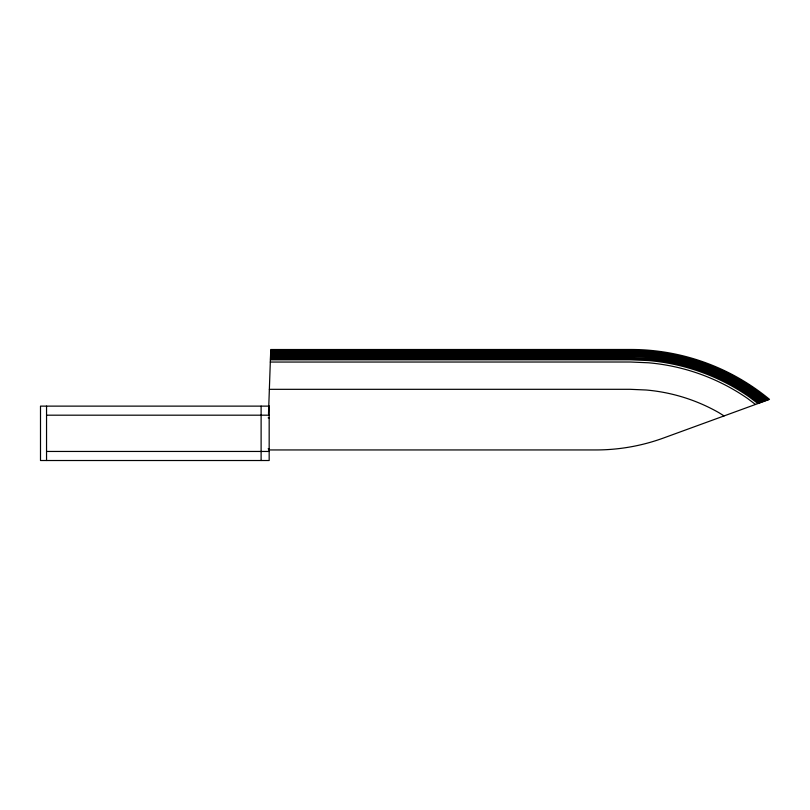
<?xml version="1.0" encoding="UTF-8"?>
<svg xmlns="http://www.w3.org/2000/svg" width="810" height="810" viewBox="0 0 810 810"><rect width="100%" height="100%" fill="white"/><g stroke="black" fill="none" stroke-linecap="round" stroke-linejoin="round"><path stroke-width="1.21" d="M268.505 413.758L270.753 349.525L630.818 349.485A217.758 217.758 0 0 1 769.5 399.35L663.552 437.997A197.235 197.235 0 0 1 595.968 449.945L268.798 449.945M270.712 350.447L630.798 350.406A216.847 216.847 0 0 1 753.988 388.78L768.467 399.735M270.682 351.398L630.777 351.358A215.916 215.916 0 0 1 753.452 389.569L767.404 400.12M270.651 352.38L630.757 352.34A214.954 214.954 0 0 1 752.895 390.369L766.3 400.525M270.611 353.393L630.737 353.342A213.961 213.961 0 0 1 752.318 391.2L765.177 400.93M270.58 354.426L630.706 354.375A212.959 212.959 0 0 1 751.731 392.05L764.022 401.355M270.54 355.468L630.686 355.428A211.926 211.926 0 0 1 751.133 392.911L762.848 401.78M270.5 356.542L630.666 356.501A210.873 210.873 0 0 1 750.526 393.792M270.469 357.625L630.646 357.585L648.891 358.374A209.648 209.648 0 0 1 749.908 394.703L760.438 402.661M270.429 358.719L630.615 358.678L648.79 359.468A208.545 208.545 0 0 1 749.28 395.604L759.213 403.107M270.388 359.822L630.595 359.782L648.699 360.572A207.441 207.441 0 0 1 748.653 396.515L757.968 403.562M270.307 362.05L630.544 362.009L648.506 362.789A205.214 205.214 0 0 1 747.387 398.348L755.487 404.463M269.355 389.326L629.957 389.306L646.147 390.005A177.896 177.896 0 0 1 718.875 412.665L724.069 415.925M46.545 415.186L269.173 415.186M268.161 417.869L269.173 417.869M268.161 448.77L269.173 448.77M46.545 451.453L269.173 451.453M750.526 393.812L761.653 402.216M261.114 406.124L261.114 460.515M46.545 406.124L46.545 460.515M269.173 406.124L40.5 406.124L40.5 460.515L269.173 460.515L269.173 406.124"/></g></svg>
